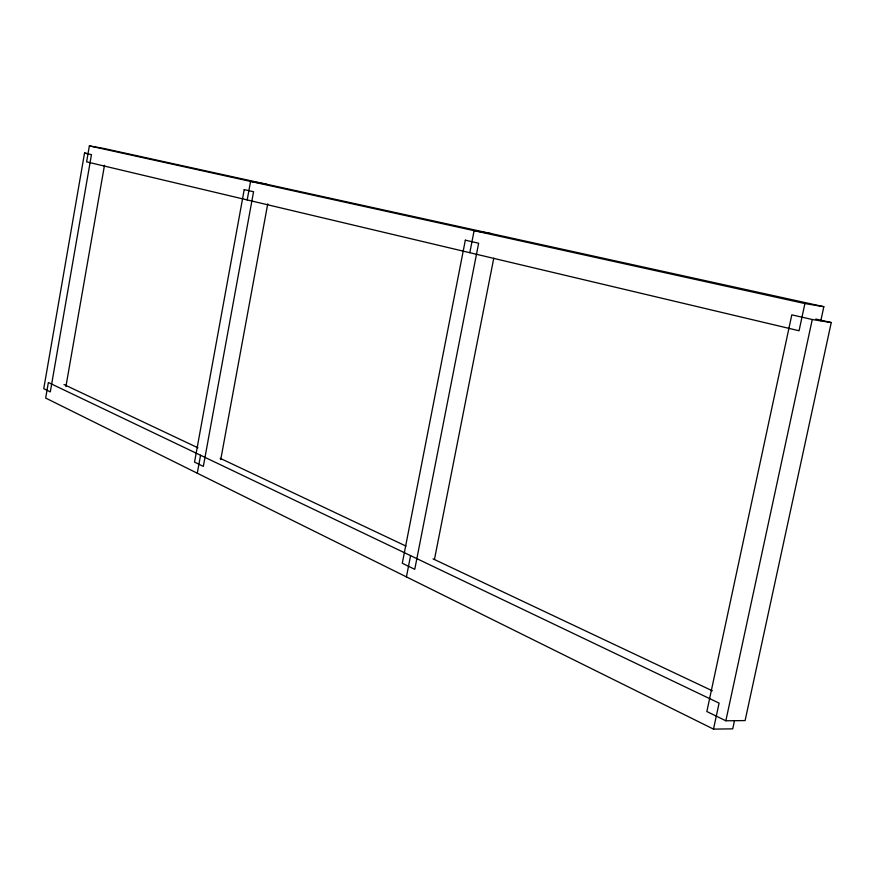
<?xml version="1.0" encoding="UTF-8"?>
<svg xmlns="http://www.w3.org/2000/svg" width="875" height="875" viewBox="0 0 875 875"><rect width="100%" height="100%" fill="white"/><g stroke="black" fill="none" stroke-linecap="round" stroke-linejoin="round"><path stroke-width="1.31" d="M84.536 153.081L43.75 388.697L50.302 391.891L91.459 154.667L84.536 153.081L88.462 153.77M823.845 306.709L103.775 148.455L89.37 145.884L86.603 161.853L799.061 330.761L804.902 303.559L823.845 306.709L820.794 320.841M65.909 386.586L104.497 165.255M197.28 473.222L200.561 455.252M247.188 199.927L250.567 181.398L266.416 184.198M220.741 459.594L267.739 203.864M406.427 576.898L410.583 555.647M469.809 252.7L474.119 230.661L491.564 233.68M434.459 559.431L493.773 258.213M713.497 729.116L719.086 703.117L48.366 382.506L45.664 398.059L713.497 729.116L732.714 728.853L734.388 721.12M725.845 720.781L812.262 319.517L831.25 322.558L745.095 720.584L725.845 720.781L706.847 711.528L791.809 314.847L812.262 319.517M89.37 145.884L804.902 303.559M815.861 319.047L831.25 322.558M63.995 384.53L198.002 447.836M220.139 458.292L405.967 546.077M433.059 558.873L712.337 690.802M244.223 189.602L194.534 462.109L203.339 466.397L253.564 191.745L244.223 189.602M465.336 240.177L402.292 563.259L414.761 569.33L478.647 243.217L465.336 240.177"/></g></svg>
